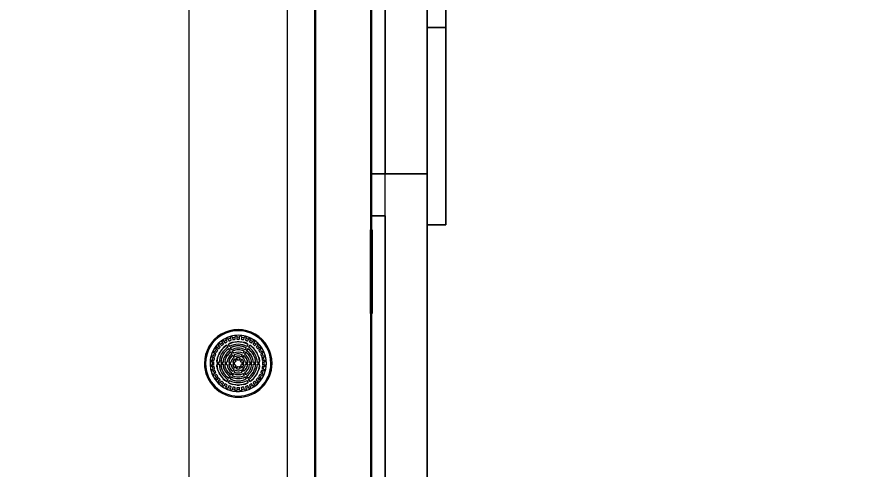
# Model space of a CAD drawing. Header units: millimetres. Extents: x -25371 to 2282244, y -90657 to 147824.
# Drawn here: x 1889033 to 1892033, y 26669 to 28290 of the extents above; entities that cross this region are included whole.
import ezdxf

# ---------------------------------------------------------------- set-up
doc = ezdxf.new("R2010")
doc.units = ezdxf.units.MM
doc.layers.add('000 - EXISTING_BUILDING_MAIN_COLOR_251', color=7, linetype='Continuous')
doc.layers.add('000 - EXISTING_PRECAST_MAIN_COLOR_1', color=7, linetype='Continuous')
for name, color, linetype, lineweight in [('A-FLOR-E', 7, 'Continuous', 35), ('A-GENM', 7, 'Continuous', 35), ('S-COLS-E', 7, 'Continuous', 100), ('WALL-E', 7, 'Continuous', 50)]:
    doc.layers.add(name, color=color, linetype=linetype, lineweight=lineweight)

# ---------------------------------------------------------------- blocks, each defined once
blk = doc.blocks.new('ø100 RD_ - ø100 RD_-V5-2510-01 ROOF LEVEL PLAN')
at = {"layer": '000 - EXISTING_BUILDING_MAIN_COLOR_251', "color": 7}
for p, q in [((-47.7, 73.6), (-46.9, 72.2)), ((-36.8, 57.7), (-40.9, 64.7)), ((-35.6, 67.8), (-31.6, 60.8)), ((-19.7, 85.5), (-19.4, 83.6)), ((-4.5, 87.6), (-4.5, 86)), ((25.7, 83.9), (25.3, 82.7)), ((31.6, 60.8), (35.6, 67.8)), ((40.9, 64.7), (36.8, 57.7)), ((52.9, 70), (51.9, 69)), ((-70, 52.9), (-68.9, 51.9)), ((-33.8, 52.5), (-29.8, 45.5)), ((-29.8, 45.5), (-33.8, 52.5)), ((-28.6, 55.5), (-24.5, 48.6)), ((-24.5, 48.6), (-28.6, 55.5)), ((-26.8, 40.3), (-22.7, 33.3)), ((-22.7, 33.3), (-26.8, 40.3)), ((-21.5, 43.3), (-17.5, 36.3)), ((-17.5, 36.3), (-21.5, 43.3)), ((-14.4, 31.1), (-10.4, 24)), ((-10.4, 24), (-14.1, 30.5)), ((14.4, 31.1), (10.4, 24)), ((10.4, 24), (14.4, 31.1)), ((21.5, 43.3), (17.5, 36.3)), ((17.5, 36.3), (21.5, 43.3)), ((26.8, 40.3), (22.7, 33.3)), ((22.7, 33.3), (26.8, 40.3)), ((28.6, 55.5), (24.5, 48.6)), ((24.5, 48.6), (28.6, 55.5)), ((33.8, 52.5), (29.8, 45.5)), ((29.8, 45.5), (33.8, 52.5)), ((73.6, 47.7), (72.2, 46.9)), ((-87.2, 4.9), (-85.8, 4.8)), ((-83.9, 25.7), (-82.6, 25.3)), ((-76.5, 3), (-68.4, 3)), ((-62.4, 3), (-54.3, 3)), ((-54.3, 3), (-62.4, 3)), ((-48.3, 3), (-40.2, 3)), ((-40.2, 3), (-48.3, 3)), ((-34.1, 3), (-26, 3)), ((-26, 3), (-34.1, 3)), ((-19.9, 3), (-11.7, 3)), ((-11.7, 3), (-19.9, 3)), ((-19.7, 28), (-15.6, 21)), ((-15.6, 21), (-19.7, 28)), ((-12.6, 15.7), (-8.5, 8.6)), ((-8.5, 8.6), (-12.6, 15.7)), ((-7.3, 18.8), (-3.2, 11.6)), ((-3.2, 11.6), (-7.3, 18.8)), ((7.3, 18.8), (3.2, 11.6)), ((3.2, 11.6), (7.3, 18.8)), ((12.6, 15.7), (8.5, 8.6)), ((8.5, 8.6), (12.6, 15.7)), ((19.9, 3), (11.7, 3)), ((11.7, 3), (19.9, 3)), ((19.7, 28), (15.6, 21)), ((15.6, 21), (19.7, 28)), ((30.1, 3), (26, 3)), ((26, 3), (34.1, 3)), ((34.1, 3), (30.9, 3)), ((47.8, 3), (40.2, 3)), ((40.2, 3), (48.3, 3)), ((62.4, 3), (54.3, 3)), ((54.3, 3), (62.4, 3)), ((68.4, 3), (76.5, 3)), ((85.5, 19.7), (83.6, 19.4)), ((87.6, 4.5), (85.9, 4.5)), ((-87.6, -4.5), (-85.9, -4.5)), ((-85.5, -19.7), (-83.6, -19.4)), ((-68.4, -3), (-76.5, -3)), ((-62.4, -3), (-58.9, -3)), ((-54.3, -3), (-62.4, -3)), ((-58.4, -3), (-54.3, -3)), ((-48.3, -3), (-44.2, -3)), ((-40.2, -3), (-48.3, -3)), ((-43.2, -3), (-40.2, -3)), ((-34.1, -3), (-26, -3)), ((-26, -3), (-34.1, -3)), ((-19.9, -3), (-11.7, -3)), ((-11.7, -3), (-19.9, -3)), ((-19.7, -28), (-15.6, -21)), ((-15.6, -21), (-19.7, -28)), ((-14.4, -31.1), (-10.4, -24)), ((-10.4, -24), (-14.4, -31.1)), ((-12.6, -15.7), (-8.5, -8.6)), ((-8.5, -8.6), (-12.6, -15.7)), ((-7.3, -18.8), (-3.2, -11.6)), ((-3.2, -11.6), (-7.3, -18.8)), ((7.3, -18.8), (3.2, -11.6)), ((3.2, -11.6), (7.3, -18.8)), ((12.6, -15.7), (8.5, -8.6)), ((8.5, -8.6), (12.6, -15.7)), ((14.4, -31.1), (10.4, -24)), ((10.4, -24), (14.4, -31.1)), ((19.9, -3), (11.7, -3)), ((11.7, -3), (19.9, -3)), ((19.7, -28), (15.6, -21)), ((15.6, -21), (19.7, -28)), ((34.1, -3), (26, -3)), ((26, -3), (34.1, -3)), ((48.3, -3), (40.2, -3)), ((40.2, -3), (48.3, -3)), ((62.4, -3), (54.3, -3)), ((54.3, -3), (62.4, -3)), ((76.5, -3), (68.4, -3)), ((83.9, -25.7), (82.6, -25.3)), ((87.2, -4.9), (85.8, -4.8)), ((-73.6, -47.7), (-72.2, -46.9)), ((-40.9, -64.7), (-36.8, -57.7)), ((-33.8, -52.5), (-29.8, -45.5)), ((-29.8, -45.5), (-33.8, -52.5)), ((-28.6, -55.5), (-24.5, -48.6)), ((-24.5, -48.6), (-28.6, -55.5)), ((-26.8, -40.3), (-22.7, -33.3)), ((-23.2, -34.1), (-26.8, -40.3)), ((-21.5, -43.3), (-17.5, -36.3)), ((-17.5, -36.3), (-21.5, -43.3)), ((21.5, -43.3), (17.5, -36.3)), ((17.5, -36.3), (21.5, -43.3)), ((26.8, -40.3), (22.7, -33.3)), ((22.7, -33.3), (26.8, -40.3)), ((28.6, -55.5), (24.5, -48.6)), ((24.5, -48.6), (28.6, -55.5)), ((33.8, -52.5), (29.8, -45.5)), ((29.8, -45.5), (33.8, -52.5)), ((36.8, -57.7), (40.9, -64.7)), ((70, -52.9), (69, -52)), ((-52.9, -70), (-51.9, -69)), ((-31.6, -60.8), (-35.6, -67.8)), ((-25.7, -83.9), (-25.2, -82.6)), ((4.5, -87.6), (4.5, -85.9)), ((19.7, -85.5), (19.3, -83.5)), ((35.6, -67.8), (31.6, -60.8)), ((47.7, -73.6), (46.9, -72.2))]:
    blk.add_line(p, q, dxfattribs=at)
at = {"layer": '000 - EXISTING_BUILDING_MAIN_COLOR_251', "color": 7, "flags": 128}
for points in [[(-25.7, 83.9), (-26.9, 88.6), (-28, 93.3)], [(-22.3, 94.8), (-21, 90.1), (-19.7, 85.5)], [(-10.7, 87.1), (-11.1, 91.9), (-11.4, 96.7)], [(-5.5, 97.2), (-5, 92.4), (-4.5, 87.6)], [(4.5, 87.6), (5, 92.4), (5.5, 97.2)], [(11.4, 96.7), (11.1, 91.9), (10.8, 87.1)], [(19.7, 85.5), (21, 90.1), (22.3, 94.8)], [(28, 93.3), (26.9, 88.6), (25.7, 83.9)], [(-64.2, 59.8), (-67.6, 63.3), (-70.9, 66.7)], [(-66.7, 70.9), (-63.3, 67.6), (-59.8, 64.2)], [(-52.8, 70), (-55.5, 74), (-58.2, 78)], [(-53.4, 81.4), (-50.6, 77.5), (-47.7, 73.6)], [(-39.9, 78.1), (-41.8, 82.5), (-43.8, 87)], [(-38.5, 89.5), (-36.3, 85.1), (-34.2, 80.8)], [(34.2, 80.8), (36.3, 85.1), (38.5, 89.5)], [(43.8, 87), (41.8, 82.6), (39.9, 78.2)], [(47.7, 73.6), (50.6, 77.5), (53.4, 81.4)], [(58.2, 78), (55.5, 74), (52.9, 70)], [(59.8, 64.2), (63.3, 67.6), (66.7, 70.9)], [(70.9, 66.7), (67.6, 63.3), (64.2, 59.8)], [(-80.8, 34.2), (-85.1, 36.3), (-89.5, 38.5)], [(-87, 43.8), (-82.6, 41.8), (-78.2, 39.9)], [(-73.6, 47.7), (-77.5, 50.6), (-81.4, 53.4)], [(-78, 58.2), (-74, 55.5), (-70, 52.9)], [(70, 52.8), (74, 55.5), (78, 58.2)], [(81.4, 53.4), (77.5, 50.6), (73.6, 47.7)], [(78.1, 39.9), (82.5, 41.8), (87, 43.8)], [(89.5, 38.5), (85.1, 36.3), (80.8, 34.2)], [(-87.6, 4.5), (-92.4, 5), (-97.2, 5.5)], [(-96.7, 11.4), (-91.9, 11.1), (-87.1, 10.8)], [(-85.5, 19.7), (-90.1, 21), (-94.8, 22.3)], [(-93.3, 28), (-88.6, 26.9), (-83.9, 25.7)], [(83.9, 25.7), (88.6, 26.9), (93.3, 28)], [(94.8, 22.3), (90.1, 21), (85.5, 19.7)], [(87.1, 10.7), (91.9, 11.1), (96.7, 11.4)], [(97.2, 5.5), (92.4, 5), (87.6, 4.5)], [(-97.2, -5.5), (-92.4, -5), (-87.6, -4.5)], [(-87.1, -10.7), (-91.9, -11.1), (-96.7, -11.4)], [(-94.8, -22.3), (-90.1, -21), (-85.5, -19.7)], [(-83.9, -25.7), (-88.6, -26.9), (-93.3, -28)], [(93.3, -28), (88.6, -26.9), (83.9, -25.7)], [(85.5, -19.7), (90.1, -21), (94.8, -22.3)], [(96.7, -11.4), (91.9, -11.1), (87.1, -10.8)], [(87.6, -4.5), (92.4, -5), (97.2, -5.5)], [(-89.5, -38.5), (-85.1, -36.3), (-80.8, -34.2)], [(-78.1, -39.9), (-82.5, -41.8), (-87, -43.8)], [(-81.4, -53.4), (-77.5, -50.6), (-73.6, -47.7)], [(-70, -52.8), (-74, -55.5), (-78, -58.2)], [(-70.9, -66.7), (-67.6, -63.3), (-64.2, -59.8)], [(64.2, -59.8), (67.6, -63.3), (70.9, -66.7)], [(78, -58.2), (74, -55.5), (70, -52.9)], [(73.6, -47.7), (77.5, -50.6), (81.4, -53.4)], [(87, -43.8), (82.6, -41.8), (78.2, -39.9)], [(80.8, -34.2), (85.1, -36.3), (89.5, -38.5)], [(-59.8, -64.2), (-63.3, -67.6), (-66.7, -70.9)], [(-58.2, -78), (-55.5, -74), (-52.9, -70)], [(-47.7, -73.6), (-50.6, -77.5), (-53.4, -81.4)], [(-43.8, -87), (-41.8, -82.6), (-39.9, -78.2)], [(-34.2, -80.8), (-36.3, -85.1), (-38.5, -89.5)], [(-28, -93.3), (-26.9, -88.6), (-25.7, -83.9)], [(-19.7, -85.5), (-21, -90.1), (-22.3, -94.8)], [(-11.4, -96.7), (-11.1, -91.9), (-10.8, -87.1)], [(-4.5, -87.6), (-5, -92.4), (-5.5, -97.2)], [(5.5, -97.2), (5, -92.4), (4.5, -87.6)], [(10.7, -87.1), (11.1, -91.9), (11.4, -96.7)], [(22.3, -94.8), (21, -90.1), (19.7, -85.5)], [(25.7, -83.9), (26.9, -88.6), (28, -93.3)], [(38.5, -89.5), (36.3, -85.1), (34.2, -80.8)], [(39.9, -78.1), (41.8, -82.5), (43.8, -87)], [(53.4, -81.4), (50.6, -77.5), (47.7, -73.6)], [(52.8, -70), (55.5, -74), (58.2, -78)], [(66.7, -70.9), (63.3, -67.6), (59.8, -64.2)]]:
    blk.add_lwpolyline(points, dxfattribs=at)
at = {"layer": '000 - EXISTING_BUILDING_MAIN_COLOR_251', "color": 7}
for radius, start, end in [(120.9, 360, 180), (116.9, 360, 180), (100.7, 360, 180), (100.7, 18, 126), (97.4, 103.2617, 106.7383), (93.3, 96.8593, 103.1404), (97.4, 93.2617, 96.7383), (93.3, 86.8593, 93.1404), (97.4, 83.2617, 86.7383), (93.3, 76.8593, 83.1404), (97.4, 73.2617, 76.7383), (100.7, 126.0731, 180), (76.6, 122.2683, 177.7317), (93.3, 136.8593, 143.1404), (97.4, 133.2617, 136.7383), (93.3, 126.8593, 133.1404), (76.6, 122.2683, 140.7482), (97.4, 123.2617, 126.7383), (93.3, 116.8593, 123.1404), (97.4, 113.2617, 116.7383), (93.3, 106.8593, 113.1404), (76.6, 62.2683, 117.7317), (76.6, 99.2439, 117.7317), (68.5, 62.5353, 117.4647), (68.5, 62.5353, 117.4647), (62.5, 62.7809, 117.2191), (62.5, 95.4438, 106.3193), (76.6, 80.7561, 99.2348), (62.5, 84.5562, 95.4329), (62.5, 73.6685, 84.5449), (76.6, 62.2683, 80.748), (93.3, 66.8593, 73.1404), (97.4, 63.2617, 66.7383), (76.6, 39.2439, 57.7317), (76.6, 2.2683, 57.7317), (93.3, 56.8593, 63.1404), (97.4, 53.2617, 56.7383), (93.3, 46.8593, 53.1404), (97.4, 43.2617, 46.7383), (93.3, 36.8593, 43.1404), (97.4, 153.2617, 156.7383), (93.3, 156.8593, 163.1404), (93.3, 146.8593, 153.1404), (97.4, 143.2617, 146.7383), (76.6, 140.7561, 159.2342), (68.5, 122.5353, 177.4647), (68.5, 122.5353, 177.4647), (62.5, 122.7809, 177.2191), (62.5, 144.5562, 155.4313), (54.4, 123.1932, 176.8068), (54.4, 123.1932, 176.8068), (62.5, 133.6685, 144.5442), (48.4, 123.5929, 176.4071), (62.5, 122.7809, 133.6575), (48.4, 136.8015, 150), (40.3, 124.3127, 175.6873), (40.3, 124.3127, 175.6873), (48.4, 123.5929, 136.7964), (62.5, 106.3315, 117.2191), (54.4, 63.1932, 116.8068), (54.4, 63.1932, 116.8068), (48.4, 63.5929, 116.4071), (48.4, 103.2081, 116.4071), (40.3, 64.3127, 115.6873), (40.3, 64.3127, 115.6873), (34.2, 65.0756, 114.9244), (34.2, 102.4622, 112.8282), (48.4, 90.0043, 103.2036), (34.2, 90, 102.4352), (48.4, 76.8016, 90), (34.2, 77.5378, 89.9745), (34.2, 65.0756, 77.5144), (48.4, 63.5929, 76.7964), (62.5, 62.7809, 73.6576), (40.3, 4.3127, 55.6873), (40.3, 4.3127, 55.6873), (48.4, 43.2086, 56.4071), (48.4, 3.5929, 56.4071), (54.4, 47.1886, 56.8068), (54.4, 3.1932, 56.8068), (62.5, 46.3315, 57.2191), (62.5, 2.7809, 57.2191), (48.4, 30.0049, 43.2036), (68.5, 2.5353, 57.4647), (68.5, 2.5353, 57.4647), (54.4, 3.1932, 46.0841), (62.5, 35.4438, 46.3206), (62.5, 24.5562, 35.4315), (76.6, 20.7561, 39.2359), (97.4, 33.2617, 36.7383), (93.3, 26.8593, 33.1404), (93.3, 16.8593, 23.1404), (97.4, 23.2617, 26.7383), (100.7, 0, 17.7056), (97.4, 173.2617, 176.7383), (97.4, 163.2617, 166.7383), (93.3, 176.859, 180), (93.3, 166.8593, 173.1404), (76.6, 159.2439, 177.7317), (62.5, 166.3315, 177.2191), (62.5, 155.4438, 166.3195), (48.4, 163.2089, 176.4071), (48.4, 150.0052, 163.2036), (34.2, 125.0756, 174.9244), (34.2, 162.4622, 174.9244), (34.2, 150, 162.4377), (34.2, 137.5378, 149.9724), (26.2, 126.6436, 173.3564), (26.2, 126.6436, 173.3564), (34.2, 125.0756, 137.5132), (20.1, 128.6501, 171.3499), (20.1, 157.1166, 171.3499), (20.1, 142.8834, 157.1159), (20.1, 128.6501, 142.8826), (12.1, 134.517, 165.483), (12.1, 134.517, 165.483), (26.2, 79.4799, 113.3564), (26.2, 66.6436, 113.3564), (20.1, 68.6501, 111.3499), (20.1, 97.1166, 111.3499), (12.1, 74.517, 105.483), (12.1, 74.517, 105.483), (20.1, 82.8834, 97.1159), (20.1, 68.6501, 82.8826), (26.2, 66.6436, 78.3218), (12.1, 14.517, 45.483), (12.1, 14.517, 40.7584), (20.1, 37.1166, 51.3499), (20.1, 8.6501, 51.3499), (26.2, 18.3671, 53.3564), (26.2, 6.6436, 53.3564), (20.1, 22.8834, 37.1158), (20.1, 8.6501, 22.8826), (34.2, 42.4622, 54.9244), (34.2, 5.0756, 54.9244), (26.2, 6.6436, 18.3218), (34.2, 30, 42.4374), (34.2, 17.5378, 29.9708), (34.2, 5.0756, 17.5104), (48.4, 16.8012, 30), (48.4, 4.1104, 16.7964), (62.5, 13.6685, 24.5428), (62.5, 2.7809, 13.655), (76.6, 2.2683, 20.7458), (93.3, 6.8593, 13.1404), (93.3, 360, 3.1407), (97.4, 13.2617, 16.7383), (97.4, 3.2617, 6.7383), (120.9, 180, 360), (116.9, 180, 0), (100.7, 180, 270), (100.7, 180, 360), (97.4, 183.2617, 186.7383), (97.4, 193.2617, 196.7383), (93.3, 180, 183.1407), (93.3, 186.8593, 193.1404), (93.3, 196.8593, 203.1404), (76.6, 182.2683, 200.7458), (76.6, 182.2683, 237.7317), (76.6, 200.7561, 219.2359), (68.5, 182.5353, 237.4647), (68.5, 182.5353, 237.4647), (62.5, 182.7809, 193.655), (62.5, 182.7809, 237.2191), (62.5, 193.6685, 204.5428), (62.5, 204.5562, 215.4315), (54.4, 183.1932, 193.9159), (54.4, 183.1932, 236.8068), (54.4, 194.6832, 236.8068), (48.4, 183.5929, 196.7964), (48.4, 183.5929, 236.4071), (48.4, 196.8956, 210), (48.4, 210.0049, 223.2036), (40.3, 184.3127, 235.6873), (40.3, 184.3127, 235.6873), (34.2, 185.0756, 197.5104), (34.2, 185.0756, 234.9244), (34.2, 197.5378, 209.9708), (34.2, 210, 222.4374), (26.2, 186.6436, 232.7803), (26.2, 186.6436, 233.3564), (34.2, 222.4622, 234.9244), (20.1, 188.6501, 202.8826), (20.1, 188.6501, 231.3499), (20.1, 202.8834, 217.1158), (20.1, 217.1166, 231.3499), (12.1, 194.517, 225.483), (12.1, 194.517, 225.483), (26.2, 246.6436, 293.3564), (26.2, 246.6436, 293.3564), (20.1, 248.6501, 262.8826), (20.1, 248.6501, 291.3499), (12.1, 254.517, 285.483), (12.1, 254.517, 285.483), (20.1, 262.8834, 277.1159), (100.7, 270.3282, 0), (20.1, 277.1166, 291.3499), (12.1, 314.517, 345.483), (12.1, 314.517, 345.483), (20.1, 308.6501, 351.3499), (20.1, 308.6501, 322.8826), (26.2, 306.6436, 353.3564), (26.2, 306.6436, 353.3564), (20.1, 322.8834, 337.1159), (20.1, 337.1166, 351.3499), (34.2, 305.0756, 354.9244), (34.2, 305.0756, 317.5132), (40.3, 304.3127, 355.6873), (40.3, 304.3127, 355.6873), (34.2, 317.5378, 329.9724), (48.4, 303.5929, 356.4071), (34.2, 330, 342.4377), (54.4, 303.1932, 356.8068), (54.4, 303.1932, 356.8068), (34.2, 342.4622, 354.9244), (62.5, 302.7809, 357.2191), (48.4, 316.8015, 330), (68.5, 302.5353, 357.4647), (68.5, 302.5353, 357.4647), (76.6, 302.2683, 357.7317), (48.4, 330.0052, 343.2036), (48.4, 343.2089, 356.4071), (62.5, 324.5562, 335.4313), (62.5, 335.4438, 346.3195), (76.6, 320.7561, 339.2342), (62.5, 346.3315, 357.2191), (76.6, 339.2439, 357.7317), (93.3, 336.8593, 343.1404), (93.3, 346.8593, 353.1404), (93.3, 356.859, 360), (97.4, 343.2617, 346.7383), (97.4, 353.2617, 356.7383), (97.4, 203.2617, 206.7383), (93.3, 206.8593, 213.1404), (97.4, 213.2617, 216.7383), (93.3, 216.8593, 223.1404), (76.6, 219.2439, 237.7317), (62.5, 215.4438, 226.3206), (62.5, 226.3315, 237.2191), (48.4, 223.2086, 236.4071), (62.5, 242.7809, 253.6576), (62.5, 242.7809, 297.2191), (54.4, 243.1932, 296.8068), (54.4, 243.1932, 296.8068), (48.4, 243.5929, 256.7964), (48.4, 243.5929, 296.4071), (62.5, 253.6685, 264.5449), (40.3, 244.3127, 295.6873), (40.3, 244.3127, 295.6873), (34.2, 245.0756, 257.5144), (34.2, 245.0756, 294.9244), (48.4, 256.8016, 270), (34.2, 257.5378, 269.9745), (34.2, 270, 282.4352), (48.4, 270.0043, 283.2036), (62.5, 275.4438, 286.3193), (34.2, 282.4622, 294.9244), (48.4, 283.2081, 296.4071), (62.5, 286.3315, 297.2191), (48.4, 303.5929, 316.7964), (62.5, 302.7809, 313.6575), (76.6, 302.2683, 320.7482), (62.5, 313.6685, 324.5442), (93.3, 316.8593, 323.1404), (97.4, 323.2617, 326.7383), (93.3, 326.8593, 332.9847), (97.4, 333.2617, 336.7383), (97.4, 223.2617, 226.7383), (93.3, 226.8593, 233.1404), (97.4, 233.2617, 236.7383), (93.3, 236.8593, 243.1404), (97.4, 243.2617, 246.7383), (93.3, 246.8593, 253.1404), (76.6, 242.2683, 260.748), (76.6, 242.2683, 297.7317), (68.5, 242.5353, 297.4647), (68.5, 242.5353, 297.4647), (76.6, 260.7561, 279.2348), (62.5, 264.5562, 275.4329), (76.6, 279.2439, 297.7317), (93.3, 286.8593, 293.1404), (97.4, 293.2617, 296.7383), (93.3, 296.8593, 303.1404), (97.4, 303.2617, 306.7383), (93.3, 306.8593, 313.1404), (97.4, 313.2617, 316.7383), (97.4, 253.2617, 256.7383), (93.3, 256.8593, 263.1404), (97.4, 263.2617, 266.7383), (93.3, 266.8593, 273.1404), (97.4, 273.2617, 276.7383), (93.3, 276.8593, 283.1404), (97.4, 283.2617, 286.7383)]:
    blk.add_arc((0, 0), radius, start, end, dxfattribs=at)
for points, knots in [([(-59.8, 64.2), (-59.7, 64.1), (-59.5, 64.1), (-58.7, 64.4), (-57.6, 65), (-56.4, 65.9), (-55.2, 67), (-53.9, 68.2), (-52.9, 69.4), (-52.7, 69.9), (-52.8, 70)], [0, 0, 0, 0, 0.111111, 0.222222, 0.333333, 0.444444, 0.555556, 0.666667, 0.833333, 1, 1, 1, 1]), ([(-44.5, 63.8), (-47.2, 61.9), (-51, 58.9), (-54.4, 55.7), (-55.3, 54.7)], [0.69366574, 0.69366574, 0.69366574, 0.69366574, 0.73529412, 0.75171044, 0.75171044, 0.75171044, 0.75171044]), ([(-47.7, 73.6), (-47.7, 73.5), (-47.4, 73.4), (-46.6, 73.6), (-45.5, 74), (-44.1, 74.7), (-42.7, 75.5), (-41.3, 76.5), (-40, 77.5), (-39.8, 78), (-39.9, 78.1)], [0, 0, 0, 0, 0.111111, 0.222222, 0.333333, 0.444444, 0.555556, 0.666667, 0.833333, 1, 1, 1, 1]), ([(-33.9, 80.6), (-33.7, 80.6), (-33.1, 80.6), (-31.9, 80.8), (-30.5, 81.2), (-29, 81.8), (-27.3, 82.5), (-26, 83.3), (-25.7, 83.7), (-25.7, 83.9)], [0.1111111, 0.1111111, 0.1111111, 0.1111111, 0.2222222, 0.3333333, 0.4444444, 0.5555556, 0.6666667, 0.8333333, 1, 1, 1, 1]), ([(-19.8, 75.2), (-21.5, 74.8), (-26, 73.5), (-30.3, 71.7), (-33, 70.4)], [0.58193651, 0.58193651, 0.58193651, 0.58193651, 0.60294118, 0.63953992, 0.63953992, 0.63953992, 0.63953992]), ([(-19.7, 85.5), (-19.7, 85.4), (-19.4, 85.2), (-18.6, 85.1), (-17.4, 85.1), (-15.9, 85.3), (-14.3, 85.6), (-12.6, 86), (-11.1, 86.5), (-10.7, 86.9), (-10.7, 87.1)], [0, 0, 0, 0, 0.111111, 0.222222, 0.333333, 0.444444, 0.555556, 0.666667, 0.833333, 1, 1, 1, 1]), ([(-4.5, 87.6), (-4.5, 87.5), (-4.4, 87.3), (-3.6, 87), (-2.4, 86.9), (-0.9, 86.8), (0.8, 86.8), (2.5, 86.9), (4.1, 87.1), (4.5, 87.4), (4.5, 87.6)], [0, 0, 0, 0, 0.111111, 0.222222, 0.333333, 0.444444, 0.555556, 0.666667, 0.833333, 1, 1, 1, 1]), ([(10.8, 87.1), (10.7, 87), (10.9, 86.7), (11.6, 86.3), (12.8, 86), (14.2, 85.6), (15.8, 85.3), (17.6, 85.1), (19.1, 85.1), (19.6, 85.3), (19.7, 85.5)], [0, 0, 0, 0, 0.111111, 0.222222, 0.333333, 0.444444, 0.555556, 0.666667, 0.833333, 1, 1, 1, 1]), ([(25.7, 83.9), (25.7, 83.8), (25.8, 83.5), (26.4, 83), (27.5, 82.4), (28.9, 81.8), (30.4, 81.3), (32.1, 80.8), (33.6, 80.5), (34.1, 80.6), (34.2, 80.8)], [0, 0, 0, 0, 0.111111, 0.222222, 0.333333, 0.444444, 0.555556, 0.666667, 0.833333, 1, 1, 1, 1]), ([(39.9, 78.2), (39.8, 78.1), (39.9, 77.8), (40.4, 77.2), (41.4, 76.4), (42.6, 75.6), (44, 74.8), (45.6, 74), (47.1, 73.4), (47.6, 73.5), (47.7, 73.6)], [0, 0, 0, 0, 0.111111, 0.222222, 0.333333, 0.444444, 0.555556, 0.666667, 0.833333, 1, 1, 1, 1]), ([(52.9, 70), (52.8, 70), (52.8, 69.7), (53.2, 69), (54, 68.1), (55.1, 67), (56.4, 66), (57.8, 64.9), (59.1, 64.1), (59.7, 64.1), (59.8, 64.2)], [0, 0, 0, 0, 0.111111, 0.222222, 0.333333, 0.444444, 0.555556, 0.666667, 0.833333, 1, 1, 1, 1]), ([(-83.9, 25.7), (-83.8, 25.7), (-83.5, 25.8), (-83, 26.4), (-82.4, 27.5), (-81.8, 28.9), (-81.3, 30.4), (-80.8, 32.1), (-80.5, 33.6), (-80.6, 34.1), (-80.8, 34.2)], [0, 0, 0, 0, 0.111111, 0.222222, 0.333333, 0.444444, 0.555556, 0.666667, 0.833333, 1, 1, 1, 1]), ([(-78.2, 39.9), (-78.1, 39.8), (-77.8, 39.9), (-77.2, 40.4), (-76.4, 41.4), (-75.6, 42.6), (-74.8, 44), (-74, 45.6), (-73.4, 47.1), (-73.5, 47.6), (-73.6, 47.7)], [0, 0, 0, 0, 0.111111, 0.222222, 0.333333, 0.444444, 0.555556, 0.666667, 0.833333, 1, 1, 1, 1]), ([(-70, 52.9), (-70, 52.8), (-69.7, 52.8), (-69, 53.2), (-68.1, 54), (-67, 55.1), (-66, 56.4), (-64.9, 57.8), (-64.1, 59.1), (-64.1, 59.7), (-64.2, 59.8)], [0, 0, 0, 0, 0.111111, 0.222222, 0.333333, 0.444444, 0.555556, 0.666667, 0.833333, 1, 1, 1, 1]), ([(64.2, 59.8), (64.1, 59.7), (64.1, 59.5), (64.4, 58.7), (65, 57.6), (65.9, 56.4), (67, 55.2), (68.2, 53.9), (69.4, 52.9), (69.9, 52.7), (70, 52.8)], [0, 0, 0, 0, 0.111111, 0.222222, 0.333333, 0.444444, 0.555556, 0.666667, 0.833333, 1, 1, 1, 1]), ([(73.6, 47.7), (73.5, 47.7), (73.4, 47.4), (73.6, 46.6), (74, 45.5), (74.7, 44.1), (75.5, 42.7), (76.5, 41.3), (77.5, 40), (78, 39.8), (78.1, 39.9)], [0, 0, 0, 0, 0.111111, 0.222222, 0.333333, 0.444444, 0.555556, 0.666667, 0.833333, 1, 1, 1, 1]), ([(80.6, 33.9), (80.6, 33.7), (80.6, 33.1), (80.8, 31.9), (81.2, 30.5), (81.8, 29), (82.5, 27.3), (83.3, 26), (83.7, 25.7), (83.9, 25.7)], [0.1111111, 0.1111111, 0.1111111, 0.1111111, 0.2222222, 0.3333333, 0.4444444, 0.5555556, 0.6666667, 0.8333333, 1, 1, 1, 1]), ([(-86.8, 0), (-86.8, 0.7), (-86.8, 2), (-87, 3.5), (-87.3, 4.3), (-87.5, 4.5), (-87.6, 4.5)], [0, 0, 0, 0, 0.285714, 0.571429, 0.785714, 1, 1, 1, 1]), ([(-87.1, 10.8), (-87, 10.7), (-86.7, 10.9), (-86.3, 11.6), (-86, 12.8), (-85.6, 14.2), (-85.3, 15.8), (-85.1, 17.6), (-85.1, 19.1), (-85.3, 19.6), (-85.5, 19.7)], [0, 0, 0, 0, 0.111111, 0.222222, 0.333333, 0.444444, 0.555556, 0.666667, 0.833333, 1, 1, 1, 1]), ([(85.5, 19.7), (85.4, 19.7), (85.2, 19.4), (85.1, 18.6), (85.1, 17.4), (85.3, 15.9), (85.6, 14.3), (86, 12.6), (86.5, 11.1), (86.9, 10.7), (87.1, 10.7)], [0, 0, 0, 0, 0.111111, 0.222222, 0.333333, 0.444444, 0.555556, 0.666667, 0.833333, 1, 1, 1, 1]), ([(87.6, 4.5), (87.6, 4.5), (87.4, 4.5), (87.2, 4), (86.9, 3.1), (86.8, 1.5), (86.8, 0.5), (86.8, 0)], [0, 0, 0, 0, 0.142857, 0.285714, 0.571429, 0.785714, 1, 1, 1, 1]), ([(-87.6, -4.5), (-87.6, -4.5), (-87.4, -4.5), (-87.2, -4), (-86.9, -3.1), (-86.8, -1.5), (-86.8, -0.5), (-86.8, 0)], [0, 0, 0, 0, 0.142857, 0.285714, 0.571429, 0.785714, 1, 1, 1, 1]), ([(-85.5, -19.7), (-85.4, -19.7), (-85.2, -19.4), (-85.1, -18.6), (-85.1, -17.4), (-85.3, -15.9), (-85.6, -14.3), (-86, -12.6), (-86.5, -11.1), (-86.9, -10.7), (-87.1, -10.7)], [0, 0, 0, 0, 0.111111, 0.222222, 0.333333, 0.444444, 0.555556, 0.666667, 0.833333, 1, 1, 1, 1]), ([(-80.6, -33.9), (-80.6, -33.7), (-80.6, -33.1), (-80.8, -31.9), (-81.2, -30.5), (-81.8, -29), (-82.5, -27.3), (-83.3, -26), (-83.7, -25.7), (-83.9, -25.7)], [0.1111111, 0.1111111, 0.1111111, 0.1111111, 0.2222222, 0.3333333, 0.4444444, 0.5555556, 0.6666667, 0.8333333, 1, 1, 1, 1]), ([(83.9, -25.7), (83.8, -25.7), (83.5, -25.8), (83, -26.4), (82.4, -27.5), (81.8, -28.9), (81.3, -30.4), (80.8, -32.1), (80.5, -33.6), (80.6, -34.1), (80.8, -34.2)], [0, 0, 0, 0, 0.111111, 0.222222, 0.333333, 0.444444, 0.555556, 0.666667, 0.833333, 1, 1, 1, 1]), ([(87.1, -10.8), (87, -10.7), (86.7, -10.9), (86.3, -11.6), (86, -12.8), (85.6, -14.2), (85.3, -15.8), (85.1, -17.6), (85.1, -19.1), (85.3, -19.6), (85.5, -19.7)], [0, 0, 0, 0, 0.111111, 0.222222, 0.333333, 0.444444, 0.555556, 0.666667, 0.833333, 1, 1, 1, 1]), ([(86.8, 0), (86.8, -0.7), (86.8, -2), (87, -3.5), (87.3, -4.3), (87.5, -4.5), (87.6, -4.5)], [0, 0, 0, 0, 0.285714, 0.571429, 0.785714, 1, 1, 1, 1]), ([(-73.6, -47.7), (-73.5, -47.7), (-73.4, -47.4), (-73.6, -46.6), (-74, -45.5), (-74.7, -44.1), (-75.5, -42.7), (-76.5, -41.3), (-77.5, -40), (-78, -39.8), (-78.1, -39.9)], [0, 0, 0, 0, 0.111111, 0.222222, 0.333333, 0.444444, 0.555556, 0.666667, 0.833333, 1, 1, 1, 1]), ([(-64.2, -59.8), (-64.1, -59.7), (-64.1, -59.5), (-64.4, -58.7), (-65, -57.6), (-65.9, -56.4), (-67, -55.2), (-68.2, -53.9), (-69.4, -52.9), (-69.9, -52.7), (-70, -52.8)], [0, 0, 0, 0, 0.111111, 0.222222, 0.333333, 0.444444, 0.555556, 0.666667, 0.833333, 1, 1, 1, 1]), ([(40.9, -64.7), (40.2, -63.6), (39, -61.5), (37.8, -59.4), (37.2, -58.5)], [0, 0, 0, 0, 0.5, 0.8996759, 0.8996759, 0.8996759, 0.8996759]), ([(44.5, -63.8), (47.2, -61.9), (51, -58.9), (54.4, -55.7), (55.3, -54.7)], [0.69366574, 0.69366574, 0.69366574, 0.69366574, 0.73529412, 0.75171044, 0.75171044, 0.75171044, 0.75171044]), ([(70, -52.9), (70, -52.8), (69.7, -52.8), (69, -53.2), (68.1, -54), (67, -55.1), (66, -56.4), (64.9, -57.8), (64.1, -59.1), (64.1, -59.7), (64.2, -59.8)], [0, 0, 0, 0, 0.111111, 0.222222, 0.333333, 0.444444, 0.555556, 0.666667, 0.833333, 1, 1, 1, 1]), ([(78.2, -39.9), (78.1, -39.8), (77.8, -39.9), (77.2, -40.4), (76.4, -41.4), (75.6, -42.6), (74.8, -44), (74, -45.6), (73.4, -47.1), (73.5, -47.6), (73.6, -47.7)], [0, 0, 0, 0, 0.111111, 0.222222, 0.333333, 0.444444, 0.555556, 0.666667, 0.833333, 1, 1, 1, 1]), ([(-52.9, -70), (-52.8, -70), (-52.8, -69.7), (-53.2, -69), (-54, -68.1), (-55.1, -67), (-56.4, -66), (-57.8, -64.9), (-59.1, -64.1), (-59.7, -64.1), (-59.8, -64.2)], [0, 0, 0, 0, 0.111111, 0.222222, 0.333333, 0.444444, 0.555556, 0.666667, 0.833333, 1, 1, 1, 1]), ([(-39.9, -78.2), (-39.8, -78.1), (-39.9, -77.8), (-40.4, -77.2), (-41.4, -76.4), (-42.6, -75.6), (-44, -74.8), (-45.6, -74), (-47.1, -73.4), (-47.6, -73.5), (-47.7, -73.6)], [0, 0, 0, 0, 0.111111, 0.222222, 0.333333, 0.444444, 0.555556, 0.666667, 0.833333, 1, 1, 1, 1]), ([(-25.7, -83.9), (-25.7, -83.8), (-25.8, -83.5), (-26.4, -83), (-27.5, -82.4), (-28.9, -81.8), (-30.4, -81.3), (-32.1, -80.8), (-33.6, -80.5), (-34.1, -80.6), (-34.2, -80.8)], [0, 0, 0, 0, 0.111111, 0.222222, 0.333333, 0.444444, 0.555556, 0.666667, 0.833333, 1, 1, 1, 1]), ([(-10.8, -87.1), (-10.7, -87), (-10.9, -86.7), (-11.6, -86.3), (-12.8, -86), (-14.2, -85.6), (-15.8, -85.3), (-17.6, -85.1), (-19.1, -85.1), (-19.6, -85.3), (-19.7, -85.5)], [0, 0, 0, 0, 0.111111, 0.222222, 0.333333, 0.444444, 0.555556, 0.666667, 0.833333, 1, 1, 1, 1]), ([(4.5, -87.6), (4.5, -87.5), (4.4, -87.3), (3.6, -87), (2.4, -86.9), (0.9, -86.8), (-0.8, -86.8), (-2.5, -86.9), (-4.1, -87.1), (-4.5, -87.4), (-4.5, -87.6)], [0, 0, 0, 0, 0.111111, 0.222222, 0.333333, 0.444444, 0.555556, 0.666667, 0.833333, 1, 1, 1, 1]), ([(19.7, -85.5), (19.7, -85.4), (19.4, -85.2), (18.6, -85.1), (17.4, -85.1), (15.9, -85.3), (14.3, -85.6), (12.6, -86), (11.1, -86.5), (10.7, -86.9), (10.7, -87.1)], [0, 0, 0, 0, 0.111111, 0.222222, 0.333333, 0.444444, 0.555556, 0.666667, 0.833333, 1, 1, 1, 1]), ([(19.8, -75.2), (21.5, -74.8), (26, -73.5), (30.3, -71.7), (33, -70.4)], [0.58193651, 0.58193651, 0.58193651, 0.58193651, 0.60294118, 0.63953992, 0.63953992, 0.63953992, 0.63953992]), ([(33.9, -80.6), (33.7, -80.6), (33.1, -80.6), (31.9, -80.8), (30.5, -81.2), (29, -81.8), (27.3, -82.5), (26, -83.3), (25.7, -83.7), (25.7, -83.9)], [0.1111111, 0.1111111, 0.1111111, 0.1111111, 0.2222222, 0.3333333, 0.4444444, 0.5555556, 0.6666667, 0.8333333, 1, 1, 1, 1]), ([(47.7, -73.6), (47.7, -73.5), (47.4, -73.4), (46.6, -73.6), (45.5, -74), (44.1, -74.7), (42.7, -75.5), (41.3, -76.5), (40, -77.5), (39.8, -78), (39.9, -78.1)], [0, 0, 0, 0, 0.111111, 0.222222, 0.333333, 0.444444, 0.555556, 0.666667, 0.833333, 1, 1, 1, 1]), ([(59.8, -64.2), (59.7, -64.1), (59.5, -64.1), (58.7, -64.4), (57.6, -65), (56.4, -65.9), (55.2, -67), (53.9, -68.2), (52.9, -69.4), (52.7, -69.9), (52.8, -70)], [0, 0, 0, 0, 0.111111, 0.222222, 0.333333, 0.444444, 0.555556, 0.666667, 0.833333, 1, 1, 1, 1])]:
    blk.add_open_spline(points, degree=3, knots=knots, dxfattribs=at)
for points in [[(-40.9, 64.7), (-40.2, 63.6), (-38.9, 61.3), (-37.5, 58.9), (-36.8, 57.7)], [(-31.6, 60.8), (-32.3, 61.9), (-33.6, 64.3), (-35, 66.6), (-35.6, 67.8)], [(3.8, 77.7), (1.3, 77.8), (-1.3, 77.8), (-3.8, 77.7)], [(33, 70.4), (28.8, 72.4), (24.3, 74), (19.8, 75.2)], [(35.6, 67.8), (35, 66.6), (33.6, 64.3), (32.3, 61.9), (31.6, 60.8)], [(36.8, 57.7), (37.5, 58.9), (38.9, 61.3), (40.2, 63.6), (40.9, 64.7)], [(55.3, 54.7), (52, 58.1), (48.3, 61.1), (44.5, 63.8)], [(-66.6, 40.1), (-67.6, 38.6), (-68.5, 37), (-69.3, 35.4)], [(69.3, 35.4), (68.5, 37), (67.6, 38.6), (66.6, 40.1)], [(-76.7, 13), (-77, 11.1), (-77.3, 9.2), (-77.5, 7.3)], [(-68.4, 3), (-69.8, 3), (-72.5, 3), (-75.2, 3), (-76.5, 3)], [(-75, 20.6), (-75.5, 18.9), (-75.9, 17.1), (-76.3, 15.3)], [(76.5, 3), (75.2, 3), (72.5, 3), (69.8, 3), (68.4, 3)], [(76.3, 15.3), (75.9, 17.1), (75.5, 18.9), (75, 20.6)], [(77.5, 6.6), (77.3, 8.7), (77.1, 10.9), (76.7, 13)], [(-77.5, -6.6), (-77.3, -8.7), (-77.1, -10.9), (-76.7, -13)], [(-76.5, -3), (-75.2, -3), (-72.5, -3), (-69.8, -3), (-68.4, -3)], [(-76.3, -15.3), (-75.9, -17.1), (-75.5, -18.9), (-75, -20.6)], [(68.4, -3), (69.8, -3), (72.5, -3), (75.2, -3), (76.5, -3)], [(75, -20.6), (75.5, -18.9), (75.9, -17.1), (76.3, -15.3)], [(76.7, -13), (77.1, -10.9), (77.3, -8.7), (77.5, -6.6)], [(-69.3, -35.4), (-68.5, -37), (-67.6, -38.6), (-66.6, -40.1)], [(-55.3, -54.7), (-52, -58.1), (-48.3, -61.1), (-44.5, -63.8)], [(-36.8, -57.7), (-37.5, -58.9), (-38.9, -61.3), (-40.2, -63.6), (-40.9, -64.7)], [(66.6, -40.1), (67.6, -38.6), (68.5, -37), (69.3, -35.4)], [(-35.6, -67.8), (-35, -66.6), (-33.6, -64.3), (-32.3, -61.9), (-31.6, -60.8)], [(-33, -70.4), (-28.9, -72.4), (-24.5, -74), (-20.1, -75.2)], [(-3.8, -77.7), (-1.3, -77.8), (1.3, -77.8), (3.8, -77.7)], [(31.6, -60.8), (32.1, -61.6), (32.6, -62.5), (33, -63.3)], [(33.6, -64.3), (34.3, -65.4), (35, -66.6), (35.6, -67.8)]]:
    blk.add_open_spline(points, degree=3, dxfattribs=at)
blk = doc.blocks.new('System Panel - DPA-AR_Facade_Solid Panel 150mm-5526688-2510-01 ROOF LEVEL PLAN')
at = {"layer": '000 - EXISTING_PRECAST_MAIN_COLOR_1', "color": 7}
for p, q in [((-748.2, -50), (-698.2, -50)), ((-698.2, -50), (-748.2, -50)), ((-750, -200), (-698.2, -200)), ((-698.2, -200), (-750, -200))]:
    blk.add_line(p, q, dxfattribs=at)
blk = doc.blocks.new('System Panel - DPA-AR_Facade_Solid Panel 150mm-5600075-2510-01 ROOF LEVEL PLAN')
at = {"layer": '000 - EXISTING_PRECAST_MAIN_COLOR_1', "color": 7}
for p, q in [((-549.4, 200), (549.4, 200)), ((549.4, 200), (-549.4, 200)), ((-549.4, 50), (-549.4, 200)), ((-549.4, 200), (-549.4, 50)), ((549.4, 200), (549.4, 50)), ((549.4, 200), (549.4, 50)), ((-549.4, 50), (549.4, 50)), ((549.4, 50), (-549.4, 50))]:
    blk.add_line(p, q, dxfattribs=at)
blk = doc.blocks.new('System Panel - DPA-AR_Facade_Solid Panel 150mm-V47-2510-01 ROOF LEVEL PLAN')
at = {"layer": '000 - EXISTING_PRECAST_MAIN_COLOR_1', "color": 7}
for p, q in [((-750, 200), (750, 200)), ((750, 200), (-750, 200)), ((-750, 50), (-750, 200)), ((-750, 200), (-750, 50)), ((750, 200), (750, 50)), ((750, 200), (750, 50)), ((-600, 50), (750, 50)), ((750, 50), (-600, 50))]:
    blk.add_line(p, q, dxfattribs=at)
blk = doc.blocks.new('System Panel - DPA-AR_Facade_Solid Panel 150mm-V60-2510-01 ROOF LEVEL PLAN')
at = {"layer": '000 - EXISTING_PRECAST_MAIN_COLOR_1', "color": 7}
for p, q in [((-750, 200), (750, 200)), ((750, 200), (-750, 200)), ((-750, 50), (-750, 200)), ((-750, 200), (-750, 50)), ((750, 200), (750, 50)), ((750, 200), (750, 50)), ((750, 50), (-750, 50)), ((-600, 50), (750, 50))]:
    blk.add_line(p, q, dxfattribs=at)
blk = doc.blocks.new('MRTA_Logo - MRTA Logo W Text-5865454-2510-01 ROOF LEVEL PLAN')
at = {"layer": 'A-GENM', "color": 7}
for p, q in [((4276.6, -12007.4), (4225.6, -12051.7)), ((4954.7, -12787.5), (4276.6, -12007.4)), ((4276.6, -12007.4), (4954.4, -12787.2)), ((4903.5, -12831.5), (4225.6, -12051.7)), ((4225.6, -12051.7), (4903.7, -12831.8)), ((4617.1, -12399.1), (4399.5, -12148.9)), ((4399.5, -12148.9), (4488.6, -12251.3)), ((4437.6, -12295.6), (4348.6, -12193.2)), ((4348.6, -12193.2), (4566.1, -12443.4)), ((4662, -12450.8), (4430.2, -12184.1)), ((4430.2, -12184.1), (4457.1, -12215.1)), ((4406.2, -12259.4), (4379.2, -12228.4)), ((4379.2, -12228.4), (4611.1, -12495.1)), ((4457.1, -12215.1), (4506.1, -12271.4)), ((4455.1, -12315.7), (4406.2, -12259.4)), ((4488.6, -12251.3), (4537.5, -12307.5)), ((4506.1, -12271.4), (4613.5, -12395)), ((4486.5, -12351.9), (4437.6, -12295.6)), ((4562.5, -12439.3), (4455.1, -12315.7)), ((4537.5, -12307.5), (4830.4, -12644.5)), ((4552.1, -12324.3), (4544.3, -12315.4)), ((4544.4, -12315.6), (4550.8, -12322.9)), ((4550.8, -12322.9), (4754, -12556.6)), ((4558.6, -12331.8), (4552.1, -12324.3)), ((4786.2, -12593.7), (4558.6, -12331.8)), ((4779.4, -12688.8), (4486.5, -12351.9)), ((4493.3, -12359.7), (4501.1, -12368.6)), ((4499.8, -12367.2), (4493.5, -12359.9)), ((5246.1, -13122.8), (4561.2, -12334.8)), ((4561.2, -12334.8), (5246.1, -13122.8)), ((4703, -12600.9), (4499.8, -12367.2)), ((4501.1, -12368.6), (4507.6, -12376.1)), ((4507.6, -12376.1), (4735.2, -12638)), ((5195.2, -13167.1), (4510.2, -12379.1)), ((4510.2, -12379.1), (5195.2, -13167.1)), ((4613.5, -12395), (4623.6, -12406.6)), ((4623.4, -12406.4), (4617.1, -12399.1)), ((4572.6, -12450.9), (4562.5, -12439.3)), ((4566.1, -12443.4), (4572.4, -12450.7)), ((4760.5, -12564.1), (4662, -12450.8)), ((4611.1, -12495.1), (4709.5, -12608.4)), ((4688.2, -12583.9), (4739.1, -12539.5)), ((4829, -12642.8), (4736.2, -12536.2)), ((4736.2, -12536.2), (4860.4, -12679)), ((4846.4, -12662.9), (4739.1, -12539.5)), ((4739.1, -12539.5), (4882.3, -12704.2)), ((4882.3, -12704.2), (4739.1, -12539.5)), ((4739.1, -12539.5), (4846.4, -12662.9)), ((4754, -12556.6), (4760.3, -12563.9)), ((4809.4, -12723.3), (4685.2, -12580.5)), ((4685.2, -12580.5), (4778, -12687.2)), ((4831.3, -12748.5), (4688.2, -12583.9)), ((4688.2, -12583.9), (4795.4, -12707.2)), ((4795.4, -12707.2), (4688.2, -12583.9)), ((4688.2, -12583.9), (4831.3, -12748.5)), ((4709.3, -12608.2), (4703, -12600.9)), ((4830.4, -12644.5), (4786.2, -12593.7)), ((4735.2, -12638), (4779.4, -12688.8)), ((4945.8, -12777.2), (4829, -12642.8)), ((4860.4, -12679), (4837.2, -12652.3)), ((4837.2, -12652.3), (4864.1, -12683.3)), ((4918, -12745.3), (4846.4, -12662.9)), ((4846.4, -12662.9), (4918, -12745.3)), ((4778, -12687.2), (4894.8, -12821.5)), ((4864.1, -12683.3), (4913.1, -12739.6)), ((4813.2, -12727.6), (4786.2, -12696.6)), ((4786.2, -12696.6), (4809.4, -12723.3)), ((4795.4, -12707.2), (4867, -12789.6)), ((4867, -12789.6), (4795.4, -12707.2)), ((4882.3, -12704.2), (4831.3, -12748.5)), ((4882.3, -12704.2), (4918, -12745.3)), ((4918, -12745.3), (4882.3, -12704.2)), ((4862.1, -12783.9), (4813.2, -12727.6)), ((4867, -12789.6), (4831.3, -12748.5)), ((4831.3, -12748.5), (4867, -12789.6)), ((4867, -12789.6), (4918, -12745.3)), ((4913.1, -12739.6), (4997.3, -12836.5)), ((4913.9, -12740.6), (4915, -12741.8)), ((4997.3, -12836.5), (4914.5, -12741.2)), ((4916.4, -12743.5), (4925.6, -12754)), ((4925.6, -12754), (5020.3, -12862.9)), ((5174, -13039.8), (4928.6, -12757.4)), ((4928.6, -12757.4), (5174, -13039.8)), ((4957.3, -12790.4), (4945.8, -12777.2)), ((4946.3, -12880.8), (4862.1, -12783.9)), ((4874.6, -12798.3), (4863, -12784.9)), ((4863.5, -12785.5), (4946.3, -12880.8)), ((4969.3, -12907.2), (4874.6, -12798.3)), ((5123, -13084.1), (4877.6, -12801.7)), ((4877.6, -12801.7), (5123, -13084.1)), ((4903.5, -12831.5), (4954.4, -12787.2)), ((4954.4, -12787.2), (5246.1, -13122.8)), ((5246.1, -13122.8), (4954.7, -12787.5)), ((5050.9, -12898.2), (4958.2, -12791.5)), ((4894.8, -12821.5), (4906.3, -12834.7)), ((5195.2, -13167.1), (4903.5, -12831.5)), ((4903.7, -12831.8), (5195.2, -13167.1)), ((4907.2, -12835.8), (4999.9, -12942.5)), ((5063.1, -12912.2), (4991.3, -12829.6)), ((4991.3, -12829.6), (5419.1, -13321.7)), ((5419.1, -13321.7), (4991.3, -12829.6)), ((4991.3, -12829.6), (5063.1, -12912.2)), ((5021.3, -12864.1), (5034.6, -12879.4)), ((5012.1, -12956.5), (4940.3, -12873.9)), ((4940.3, -12873.9), (5368.1, -13366)), ((5368.1, -13366), (4940.3, -12873.9)), ((4940.3, -12873.9), (5012.1, -12956.5)), ((5034.6, -12879.4), (5151.4, -13013.7)), ((5261.4, -13140.3), (5050.9, -12898.2)), ((4983.6, -12923.7), (4970.3, -12908.4)), ((5100.4, -13058.1), (4983.6, -12923.7)), ((5063.1, -12912.2), (5562.2, -13486.4)), ((5562.2, -13486.4), (5063.1, -12912.2)), ((5245.6, -13122.1), (5071.8, -12922.2)), ((5071.8, -12922.2), (5245.6, -13122.1)), ((4999.9, -12942.5), (5210.4, -13184.6)), ((5012.1, -12956.5), (5511.2, -13530.7)), ((5511.2, -13530.7), (5012.1, -12956.5)), ((5194.6, -13166.5), (5020.8, -12966.5)), ((5020.8, -12966.5), (5194.6, -13166.5)), ((5217.8, -13090.2), (5125.1, -12983.5)), ((5125.1, -12983.5), (5160.8, -13024.6)), ((5160.8, -13024.6), (5137.6, -12997.9)), ((5137.6, -12997.9), (5165, -13029.4)), ((5151.4, -13013.7), (5200.3, -13070)), ((5109.8, -13068.9), (5074.1, -13027.8)), ((5074.1, -13027.8), (5166.9, -13134.5)), ((5114, -13073.7), (5086.6, -13042.2)), ((5086.6, -13042.2), (5109.8, -13068.9)), ((5165, -13029.4), (5199.6, -13069.2)), ((5174.5, -13040.4), (5245.6, -13122.1)), ((5245.6, -13122.1), (5174.5, -13040.4)), ((5149.3, -13114.3), (5100.4, -13058.1)), ((5148.6, -13113.6), (5114, -13073.7)), ((5199.6, -13069.2), (5249.3, -13126.4)), ((5200.3, -13070), (5261.4, -13140.3)), ((5123, -13084.1), (5194.6, -13166.5)), ((5194.6, -13166.5), (5123, -13084.1)), ((5198.3, -13170.7), (5148.6, -13113.6)), ((5232.1, -13106.6), (5217.8, -13090.2)), ((5249.3, -13126.4), (5226.1, -13099.7)), ((5226.1, -13099.7), (5253, -13130.7)), ((5240.5, -13116.2), (5232.1, -13106.6)), ((5210.4, -13184.6), (5149.3, -13114.3)), ((5166.9, -13134.5), (5181.1, -13150.9)), ((5246.1, -13122.8), (5195.2, -13167.1)), ((5249.6, -13126.7), (5198.6, -13171)), ((5342.1, -13233.1), (5240.5, -13116.2)), ((5607.6, -13538.6), (5245.5, -13122)), ((5245.5, -13122), (5317.2, -13204.5)), ((5317.1, -13204.4), (5245.9, -13122.4)), ((5245.9, -13122.4), (5608.3, -13539.4)), ((5246.9, -13123.7), (5428.8, -13332.9)), ((5538.4, -13459), (5246.9, -13123.7)), ((5249.6, -13126.7), (5537.6, -13458)), ((5429, -13333.1), (5249.6, -13126.7)), ((5253, -13130.7), (5301.9, -13187)), ((5202, -13175), (5175.1, -13144)), ((5175.1, -13144), (5198.3, -13170.7)), ((5181.1, -13150.9), (5189.5, -13160.5)), ((5189.5, -13160.5), (5291.1, -13277.4)), ((5266.2, -13248.8), (5194.5, -13166.3)), ((5194.5, -13166.3), (5556.6, -13582.9)), ((5557.4, -13583.7), (5194.9, -13166.8)), ((5194.9, -13166.8), (5266.1, -13248.7)), ((5196, -13168), (5487.4, -13503.3)), ((5377.8, -13377.2), (5196, -13168)), ((5198.6, -13171), (5378, -13377.4)), ((5486.6, -13502.3), (5198.6, -13171)), ((5386.2, -13283.9), (5285.9, -13168.5)), ((5286, -13168.7), (5290.5, -13173.8)), ((5290.5, -13173.8), (5385.8, -13283.4)), ((5223.1, -13199.3), (5202, -13175)), ((5251, -13231.3), (5223.2, -13199.3)), ((5301.9, -13187), (5386.2, -13283.9)), ((5234.9, -13212.8), (5335.2, -13328.2)), ((5239.5, -13218.1), (5235.1, -13213)), ((5334.8, -13327.7), (5239.5, -13218.1)), ((5335.2, -13328.2), (5251, -13231.3)), ((5750.6, -13703.1), (5317.1, -13204.4)), ((5317.2, -13204.5), (5752.1, -13704.8)), ((5439.8, -13345.5), (5342.1, -13233.1)), ((5266.1, -13248.7), (5699.7, -13747.4)), ((5701.1, -13749.1), (5266.2, -13248.8)), ((5291.1, -13277.4), (5388.8, -13389.8)), ((5385.8, -13283.4), (5394.2, -13293.1)), ((5394.2, -13293.1), (5498.1, -13412.6)), ((5343.2, -13337.4), (5334.8, -13327.7)), ((5447.1, -13456.9), (5343.2, -13337.4)), ((5428.8, -13332.9), (5573.8, -13499.7)), ((5573.9, -13499.8), (5429, -13333.1)), ((5608.1, -13539.1), (5439.8, -13345.5)), ((5522.8, -13544), (5377.8, -13377.2)), ((5378, -13377.4), (5522.9, -13544.1)), ((5388.8, -13389.8), (5557.1, -13583.4)), ((5498.1, -13412.6), (5532.7, -13452.4)), ((5932.1, -13911.8), (5500.6, -13415.5)), ((5500.6, -13415.5), (5645.9, -13582.7)), ((5646.2, -13582.9), (5501.4, -13416.4)), ((5501.4, -13416.4), (5932.1, -13911.8)), ((5930.6, -13910.1), (5509.3, -13425.5)), ((5509.3, -13425.5), (5536.2, -13456.5)), ((5496, -13513.2), (5447.1, -13456.9)), ((5594.9, -13627), (5449.6, -13459.8)), ((5449.6, -13459.8), (5881.1, -13956.1)), ((5881.1, -13956.1), (5450.4, -13460.7)), ((5450.4, -13460.7), (5595.2, -13627.2)), ((5485.2, -13500.8), (5458.3, -13469.8)), ((5458.3, -13469.8), (5879.6, -13954.4)), ((5486.6, -13502.3), (5537.6, -13458)), ((5533.4, -13453.2), (5547, -13468.9)), ((5536.2, -13456.5), (5585.1, -13512.7)), ((5537.6, -13458), (5573.9, -13499.8)), ((5573.8, -13499.7), (5538.4, -13459)), ((5547, -13468.9), (5608.1, -13539.1)), ((5534.2, -13557.1), (5485.2, -13500.8)), ((5522.9, -13544.1), (5486.6, -13502.3)), ((5487.4, -13503.3), (5522.8, -13544)), ((5992.6, -13981.5), (5571.4, -13496.9)), ((5571.4, -13496.9), (5598.3, -13527.9)), ((5557.1, -13583.4), (5496, -13513.2)), ((5585.1, -13512.7), (5974.7, -13960.9)), ((5622, -13555.1), (5598, -13527.5)), ((5598, -13527.5), (5938.1, -13918.8)), ((5598.3, -13527.9), (5647.2, -13584.2)), ((5547.3, -13572.2), (5520.4, -13541.2)), ((5520.4, -13541.2), (5941.7, -14025.8)), ((5923.8, -14005.2), (5534.2, -13557.1)), ((5608.3, -13539.4), (5557.4, -13583.7)), ((5752.1, -13704.8), (5607.6, -13538.6)), ((5608.3, -13539.4), (5750.6, -13703.1)), ((5962.1, -13946.4), (5622, -13555.1)), ((5887.1, -13963.1), (5547, -13571.8)), ((5547, -13571.8), (5571, -13599.4)), ((5596.2, -13628.5), (5547.3, -13572.2)), ((5556.6, -13582.9), (5701.1, -13749.1)), ((5699.7, -13747.4), (5557.4, -13583.7)), ((6054.7, -14052.9), (5633.4, -13568.3)), ((5633.4, -13568.3), (5660.4, -13599.3)), ((5645.9, -13582.7), (6219.9, -14243)), ((6219.9, -14243), (5646.2, -13582.9)), ((5647.2, -13584.2), (6036.8, -14032.3)), ((5571, -13599.4), (5911.1, -13990.7)), ((5609.4, -13643.6), (5582.5, -13612.6)), ((5582.5, -13612.6), (6003.7, -14097.2)), ((5684.1, -13626.5), (5660.1, -13598.9)), ((5660.1, -13598.9), (6000.2, -13990.2)), ((5660.4, -13599.3), (5709.3, -13655.6)), ((6168.9, -14287.3), (5594.9, -13627)), ((5595.2, -13627.2), (6168.9, -14287.3)), ((5985.9, -14076.7), (5596.2, -13628.5)), ((5949.2, -14034.5), (5609.1, -13643.3)), ((5609.1, -13643.3), (5633.1, -13670.9)), ((5658.3, -13699.9), (5609.4, -13643.6)), ((6024.2, -14017.8), (5684.1, -13626.5)), ((5633.1, -13670.9), (5973.2, -14062.1)), ((5709.3, -13655.6), (6098.9, -14103.8)), ((5746.2, -13698), (5722.2, -13670.4)), ((5722.2, -13670.4), (6062.3, -14061.6)), ((6047.9, -14148.1), (5658.3, -13699.9)), ((5699.7, -13747.4), (5750.6, -13703.1)), ((6086.3, -14089.2), (5746.2, -13698)), ((6011.3, -14106), (5671.2, -13714.7)), ((5671.2, -13714.7), (5695.2, -13742.3)), ((5695.2, -13742.3), (6035.3, -14133.6)), ((5938.1, -13918.8), (5930.6, -13910.1)), ((5974.7, -13960.9), (5962.1, -13946.4)), ((5879.6, -13954.4), (5887.1, -13963.1)), ((6000.2, -13990.2), (5992.6, -13981.5)), ((5911.1, -13990.7), (5923.8, -14005.2)), ((5941.7, -14025.8), (5949.2, -14034.5)), ((6036.8, -14032.3), (6024.2, -14017.8)), ((5973.2, -14062.1), (5985.9, -14076.7)), ((6062.3, -14061.6), (6054.7, -14052.9)), ((6003.7, -14097.2), (6011.3, -14106)), ((6098.9, -14103.8), (6086.3, -14089.2)), ((6035.3, -14133.6), (6047.9, -14148.1)), ((6168.9, -14287.3), (6219.9, -14243))]:
    blk.add_line(p, q, dxfattribs=at)
blk = doc.blocks.new('C-1-VS01_REV00_20260615-120454_LOPF_EX')
at = {"layer": '000 - EXISTING_BUILDING_MAIN_COLOR_251', "color": 7}
for p, q in [((-22363.508, 1304.959), (-16448.052, -5499.994)), ((-16607.55, -5850.001), (-22627.656, 1075.338))]:
    blk.add_line(p, q, dxfattribs=at)
at = {"layer": 'A-FLOR-E', "color": 7}
for p, q in [((-18942.734, -3620.954), (-23050.886, 1104.934)), ((-23050.886, 1104.934), (-18942.734, -3620.954)), ((-18942.734, -3620.954), (-23050.886, 1104.934)), ((-23050.886, 1104.934), (-18942.734, -3620.954))]:
    blk.add_line(p, q, dxfattribs=at)
at = {"layer": 'S-COLS-E', "color": 7}
blk.add_line((-19442.374, -3046.186), (-19639.191, -2819.773), dxfattribs=at)
blk.add_line((-19442.374, -3046.186), (-19639.191, -2819.773), dxfattribs=at)
at = {"layer": 'WALL-E', "color": 7}
for p, q in [((-22768.732, 1085.204), (-16653.123, -5949.999)), ((-16918.126, -5949.999), (-22919.674, 953.992)), ((-22919.674, 953.992), (-18942.734, -3620.954))]:
    blk.add_line(p, q, dxfattribs=at)
at = {"layer": '000 - EXISTING_BUILDING_MAIN_COLOR_251', "color": 7, "rotation": 40.99999999999955}
blk.add_blockref('ø100 RD_ - ø100 RD_-V5-2510-01 ROOF LEVEL PLAN', (-19397.462, -2373.831), dxfattribs=at)
at = {"layer": '000 - EXISTING_PRECAST_MAIN_COLOR_1', "color": 7}
for name, p, rotation in [('System Panel - DPA-AR_Facade_Solid Panel 150mm-V47-2510-01 ROOF LEVEL PLAN', (-19803.206, -2631.095), 130.9999999999992), ('System Panel - DPA-AR_Facade_Solid Panel 150mm-V60-2510-01 ROOF LEVEL PLAN', (-19803.206, -2631.095), 130.9999999999992), ('System Panel - DPA-AR_Facade_Solid Panel 150mm-5526688-2510-01 ROOF LEVEL PLAN', (-18915.47, -2588.157), 40.9999106516644), ('System Panel - DPA-AR_Facade_Solid Panel 150mm-5600075-2510-01 ROOF LEVEL PLAN', (-18950.743, -3611.736), 131.0000386161326)]:
    blk.add_blockref(name, p, dxfattribs=dict(at, rotation=rotation))
at = {"layer": 'A-GENM', "color": 7}
blk.add_blockref('MRTA_Logo - MRTA Logo W Text-5865454-2510-01 ROOF LEVEL PLAN', (-23858.215, 8816.585), dxfattribs=at)

msp = doc.modelspace()

# ---------------------------------------------------------------- block references
at = {"color": 7, "rotation": 139}
msp.add_blockref('C-1-VS01_REV00_20260615-120454_LOPF_EX', (1873627.43, 37985.107), dxfattribs=at)

doc.saveas('drawing.dxf')
